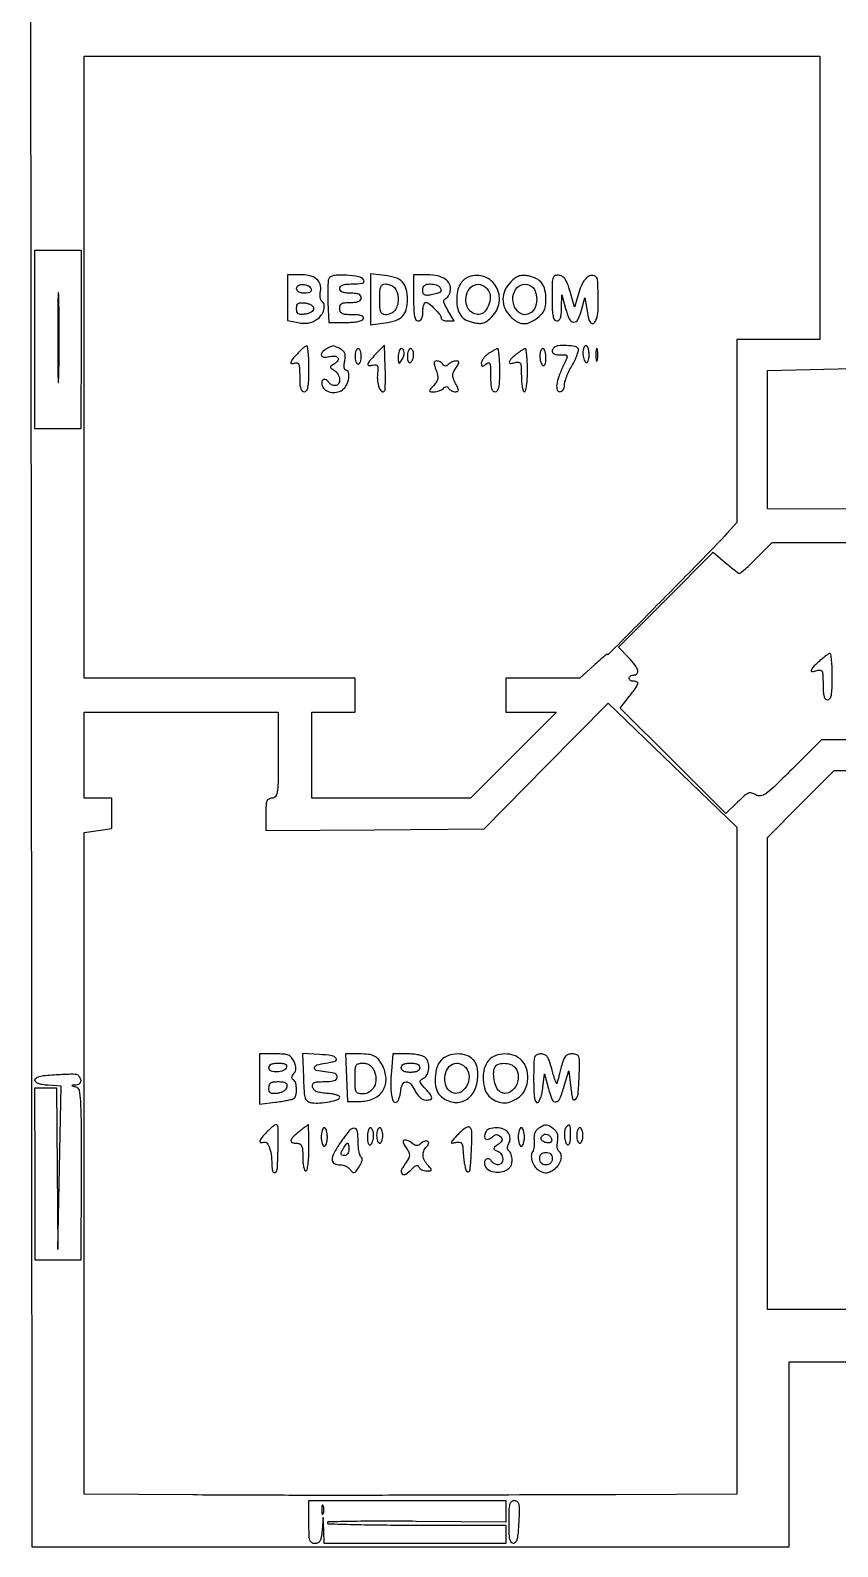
# Model space of a CAD drawing. Extents: x 1 to 1003, y 66 to 993.
# Drawn here: x 32.5 to 294.8, y 158 to 650.4 of the extents above; entities that cross this region are included whole.
import ezdxf

# ---------------------------------------------------------------- set-up
doc = ezdxf.new("R2010")
doc.units = 0

msp = doc.modelspace()

# ---------------------------------------------------------------- linework, layer by layer
for points in [[(32.5, 760.5), (32.751639, 459.25), (33.003279, 158), (156.001639, 158), (279, 158), (279, 188), (279, 218), (408.5, 218), (538, 218)], [(304.25, 494.881517), (272, 495), (272, 517.47178), (272, 539.943561), (285.75, 540.22178), (299.5, 540.5)], [(365.968753, 235), (272, 235), (272, 311.64625), (272, 388.2925), (282.790877, 399.14625), (293.581754, 410), (353.976426, 410)]]:
    msp.add_lwpolyline(points)
for points in [[(289, 596), (289, 550), (275.5, 550), (262, 550), (261.995373, 520.25), (261.990745, 490.5), (258.784263, 487, -0.008414), (251.970058, 479.808793, -0.001089), (237.117139, 464.719109, -0.000079), (220.252151, 447.665125, -0.670138), (220, 447.768771, 0.624132), (219.862201, 447.836161, 0.005415), (218.684688, 446.89956, 0.009978), (217.240244, 445.676198, 0.00551), (215.522343, 444.12736), (211.044686, 440), (199.022343, 440), (187, 440), (187, 434.5), (187, 429), (195.236603, 429), (203.473206, 429), (189.5, 415), (175.526794, 401), (149.763397, 401), (124, 401), (124, 415), (124, 429), (131, 429), (138, 429), (138, 434.5), (138, 440), (94, 440), (50, 440), (50, 541), (50, 642), (169.5, 642), (289, 642)], [(143, 562.994128), (143, 554.728152), (147.75, 555.370441, 0.046725), (151.272869, 556.187074, 0.123049), (153.444601, 557.566967, 0.132547), (154.618138, 559.733939, 0.058261), (155, 563, 0.058529), (154.606937, 566.346358, 0.131649), (153.400962, 568.576934, 0.125361), (151.195428, 569.971834, 0.050613), (147.689188, 570.731565), (143, 571.260105)], [(116, 563.545313), (116, 556.090626), (119.504413, 555.433194, 0.034746), (121.244308, 555.23049, 0.05206), (122.770074, 555.318335, 0.055866), (124.163394, 555.708681, 0.048856), (125.504413, 556.410934, 0.087221), (127.003481, 557.818818, 0.094731), (127.879963, 559.615551, 0.119261), (127.92618, 561.292322, 0.204631), (127.134109, 562.417116, -0.181171), (126.834933, 562.803582, -0.047736), (126.673077, 563.582371, -0.04207), (126.648034, 564.56715, -0.032566), (126.780569, 565.632455, 0.122849), (126.654711, 567.894157, 0.154874), (125.464406, 569.606796, 0.114094), (123.159258, 570.660953, 0.050469), (119.80887, 571), (116, 571)], [(123.755005, 566.25, -0.183088), (123.732295, 565.734442, -0.161977), (123.373282, 565.33113, -0.094051), (122.646636, 565.078389, -0.036811), (121.583333, 565, -0.043744), (120.468571, 565.097716, -0.093042), (119.661477, 565.401892, -0.12769), (119.176713, 565.900993, -0.129929), (119, 566.569551, -0.287588), (119.607668, 567.538664, -0.130172), (121.139993, 567.836199, -0.107308), (122.836698, 567.346649, -0.19179)], [(129.437345, 569.69732, 0.074864), (129.241809, 568.810247, 0.009228), (129.144323, 566.824503, 0.01074), (129.122634, 564.446322, 0.008688), (129.198527, 561.894673), (129.5, 555.5), (134.916667, 555.5, 0.016745), (137.24739, 555.57808, 0.036045), (139.025641, 555.826923, 0.047137), (140.254241, 556.214115, 0.215639), (140.75, 556.75, 0.25426), (140.652258, 557.298918, 0.142977), (140.082993, 557.69898, 0.064216), (138.927628, 557.93354, 0.018012), (137.083333, 558, -0.016724), (134.877852, 558.073787, -0.097448), (133.760417, 558.372449, -0.184992), (133.198915, 558.975788, -0.096207), (133, 560, -0.087745), (133.177287, 561.002462, -0.177212), (133.6875, 561.607143, -0.10769), (134.67572, 561.917816, -0.022514), (136.5, 562, 0.025511), (138.104033, 562.081893, 0.075863), (139.166667, 562.357143, 0.129352), (139.773926, 562.830552, 0.164293), (140, 563.5, 0.164293), (139.773926, 564.169448, 0.129352), (139.166667, 564.642857, 0.075863), (138.104033, 564.918107, 0.025511), (136.5, 565, -0.025511), (134.895967, 565.081893, -0.075863), (133.833333, 565.357143, -0.129352), (133.226074, 565.830552, -0.164293), (133, 566.5, -0.178611), (133.25352, 567.187057, -0.128644), (133.930556, 567.658163, -0.068541), (135.147642, 567.92417, -0.01958), (137.083333, 568, 0.043732), (140.423971, 568.292746, 0.545449), (140.830271, 569.261032, 0.200638), (139.180014, 570.326703, 0.029769), (135.160215, 570.802647, 0.014975), (132.687537, 570.872846, 0.047342), (131.039852, 570.713882, 0.079159), (129.988166, 570.331439, 0.176195)], [(150.8, 566.8, -0.082665), (151.260669, 566.155329, -0.03742), (151.6475, 565.18875, -0.035729), (151.911486, 564.083486, -0.040779), (152, 563, -0.071045), (151.708369, 560.957933, -0.104113), (150.85517, 559.362893, -0.1156), (149.509772, 558.357085, -0.10331), (147.8, 558, -0.140139), (146.893935, 558.259038, -0.16865), (146.34, 558.944444, -0.074178), (146.06639, 560.31196, -0.012347), (146, 563, -0.012347), (146.06639, 565.68804, -0.074178), (146.34, 567.055556, -0.16865), (146.893935, 567.740962, -0.140139), (147.8, 568, -0.056383), (148.577103, 567.91209, -0.038823), (149.42375, 567.6475, -0.039117), (150.209158, 567.259641, -0.062206)], [(157, 563.5, 0.007659), (157.059778, 559.597782, 0.041714), (157.3, 557.5, 0.098409), (157.758417, 556.396042, 0.250296), (158.5, 556, 0.152103), (159.148955, 556.202091, 0.12651), (159.625, 556.75, 0.082504), (159.911037, 557.677925, 0.033607), (160, 559, -0.030368), (160.069871, 560.149329, -0.047181), (160.282307, 561.11875, -0.059998), (160.591422, 561.792988, -0.260961), (160.961045, 562, -0.179581), (162.044973, 561.59772, -0.022323), (163.906681, 559.844531, -0.022631), (165.603843, 557.930892, -0.171724), (166, 556.811439, 0.231868), (166.152369, 556.500535, 0.072754), (166.616515, 556.23836, 0.055484), (167.295004, 556.05927, 0.03682), (168.098776, 556), (170.197552, 556), (168.177746, 559.423315, -0.01307), (167.149276, 561.275401, -0.082944), (166.816488, 562.295802, -0.200735), (166.977947, 562.937612, -0.141363), (167.578971, 563.39193, 0.131679), (168.123226, 563.787306, 0.062844), (168.582573, 564.527913, 0.055834), (168.894482, 565.475199, 0.051679), (169, 566.493366, 0.150352), (168.410363, 568.409892, 0.12299), (166.804232, 569.844669, 0.083751), (164.13242, 570.721918, 0.037551), (160.4349, 571), (157, 571)], [(165.541119, 566.933469, -0.110513), (165.853976, 566.030236, -0.249059), (165.596495, 565.375871, -0.113948), (164.651804, 564.883072, -0.018631), (162.622695, 564.436471, -0.030002), (161.258268, 564.272781, -0.148957), (160.51579, 564.45159, -0.201067), (160.123664, 564.976185, -0.061338), (160, 565.980443, -0.073616), (160.139444, 566.922414, -0.147471), (160.552168, 567.543161, -0.126259), (161.291283, 567.891132, -0.047241), (162.440983, 568, -0.040047), (163.423672, 567.921166, -0.042837), (164.358553, 567.686706, -0.046982), (165.116995, 567.343231, -0.12517)], [(175, 570.306019, 0.095171), (173.305613, 569.306377, 0.086992), (172.038645, 567.72177, 0.075358), (171.260169, 565.59233, 0.050055), (171, 563, 0.054103), (171.329121, 559.967274, 0.106914), (172.332195, 557.775605, 0.115097), (174.091647, 556.295519, 0.06918), (176.683712, 555.401729, 0.041111), (178.421149, 555.206783, 0.089016), (179.745973, 555.404305, 0.082954), (180.977263, 556.062793, 0.032205), (182.433712, 557.342803, 0.160415), (184.79758, 562.027933, 0.169039), (183.846794, 567.087464, 0.177625), (180.02543, 570.296673, 0.174285)], [(181.359472, 565.802769, -0.147265), (181.90036, 563.828622, -0.078346), (181.43924, 561.314241, -0.080858), (180.255545, 559.142937, -0.181986), (178.681296, 558.17714, -0.12363), (176.902298, 558.276436, -0.123223), (175.378729, 559.204223, -0.110413), (174.356078, 560.840199, -0.084887), (174, 562.922445, -0.124691), (174.748656, 565.87782, -0.177207), (176.760446, 567.655946, -0.1985), (179.261932, 567.608775, -0.151183)], [(188.566288, 568.657197, 0.086774), (186.689827, 565.985405, 0.107712), (186.014965, 563.03098, 0.108972), (186.632958, 560.089924, 0.090546), (188.454545, 557.454545, 0.061701), (190.649874, 555.743156, 0.124656), (192.736768, 555.118414, 0.121289), (194.90837, 555.55536, 0.056701), (197.365141, 557.07258, 0.044786), (198.636818, 558.271671, 0.074995), (199.435019, 559.501902, 0.070787), (199.862493, 560.963696, 0.035805), (200, 562.881451, 0.052237), (199.674889, 565.984815, 0.106922), (198.67799, 568.206436, 0.11659), (196.920946, 569.697933, 0.06956), (194.316288, 570.598271, 0.041111), (192.578851, 570.793217, 0.089016), (191.254027, 570.595695, 0.082954), (190.022737, 569.937207, 0.032205)], [(195.8, 566.8, -0.082665), (196.260669, 566.155329, -0.03742), (196.6475, 565.18875, -0.035729), (196.911486, 564.083486, -0.040779), (197, 563, -0.123919), (196.229051, 559.937083, -0.187827), (194.163619, 558.175014, -0.219137), (191.705434, 558.412913, -0.155059), (189.818046, 560.5, -0.13708), (189.28969, 563.879969, -0.161921), (190.657511, 566.797109, -0.206829), (193.201961, 567.883039, -0.197736)], [(202, 563.569551, 0.007559), (202.059609, 559.627108, 0.041371), (202.299541, 557.511592, 0.097728), (202.757655, 556.398581, 0.251482), (203.5, 556, 0.184302), (204.19141, 556.263818, 0.121108), (204.678505, 556.974696, 0.065171), (204.975234, 558.244704, 0.01907), (205.098175, 560.25), (205.19635, 564.5), (206.396005, 560, 0.040068), (207.591091, 556.628228, 0.268681), (208.976708, 555.62828, 0.311289), (210.358272, 556.389159, 0.047607), (211.553092, 559.481766), (212.670262, 563.463532), (213.346949, 559.231766, 0.026632), (213.936897, 556.488345, 0.148517), (214.727088, 555.227818, 0.40345), (215.571831, 555.270921, 0.096915), (216.393011, 556.581787, 0.082088), (216.935266, 559.221549, 0.015158), (216.9775, 564.203561, 0.009302), (216.771138, 569.303498, 0.244234), (216.090242, 570.444227, 0.192519), (214.59912, 570.705088, 0.141944), (213.104407, 569.909366, 0.088228), (211.734575, 568.005102, 0.040581), (210.635905, 565.142607), (209.27392, 560.5), (207.857472, 565.5, 0.018212), (207.049117, 568.002177, 0.062783), (206.271971, 569.515945, 0.100507), (205.371062, 570.390848, 0.10728), (204.220512, 570.819551, 0.116846), (202.975642, 570.707573, 0.242398), (202.312783, 570.027836, 0.069602), (202.046065, 568.356255, 0.004812)], [(41.435703, 550.5, 0.000987), (41.454464, 541.180655, 0.00515), (41.527812, 536.047027, 0.937222), (41.634292, 536.042744, 0.020409), (41.747807, 537.809027, 0.003639), (41.844619, 543.824996, 0.002213), (41.875816, 550.9365, 0.002218), (41.844253, 557.989301, 0.003919), (41.746768, 563.809027, 0.029954), (41.633974, 565.141028, 0.919461), (41.52665, 565.134527, 0.004847), (41.454086, 559.828441, 0.001005)], [(124.5, 560, -0.154584), (124.301657, 559.373791, -0.093669), (123.73893, 558.827559, -0.072136), (122.861629, 558.414852, -0.045313), (121.75, 558.183578, -0.030541), (120.313992, 558.106685, -0.145046), (119.53525, 558.343872, -0.189807), (119.127944, 558.92427, -0.05926), (119, 560, -0.05926), (119.127944, 561.07573, -0.189807), (119.53525, 561.656128, -0.145046), (120.313992, 561.893315, -0.030541), (121.75, 561.816422, -0.045313), (122.861629, 561.585148, -0.072136), (123.73893, 561.172441, -0.093669), (124.301657, 560.626209, -0.154584)], [(119.25, 545.359134, 0.013124), (117.603432, 543.484702, 0.112813), (117.101928, 542.497057, 0.504903), (117.40638, 542.128137, 0.078191), (118.5, 542.361626, -0.192941), (119.226917, 542.350875, -0.214651), (119.703488, 541.84128, -0.071532), (119.943615, 540.56673, -0.01085), (120, 537.968615, 0.014209), (120.069426, 535.526146, 0.059159), (120.325474, 534.078103, 0.123026), (120.79357, 533.293674, 0.199578), (121.5, 533, 0.250296), (122.241583, 533.396042, 0.098409), (122.7, 534.5, 0.041714), (122.940222, 536.597782, 0.007659), (123, 540.5, 0.009388), (122.946137, 543.368422, 0.015884), (122.779687, 545.765858, 0.009857), (122.54859, 547.669669, 0.414026), (122.25, 547.89441, 0.126033), (121.837676, 547.724627, 0.015072), (121.059375, 547.106117, 0.017196), (120.166458, 546.297287, 0.013341)], [(128.75, 546.919901, 0.06336), (127.314812, 545.819864, 0.27047), (127.046121, 544.817831, 0.324079), (127.773547, 544.232374, 0.074333), (129.438715, 544.395262, -0.068305), (131.305716, 544.600534, -0.223174), (132.387651, 544.056325, -0.33472), (132.406352, 543.102641, -0.101463), (131.271032, 542.06146, 0.015786), (130.20354, 541.374958, 0.244122), (130.004998, 541.001688, 0.248732), (130.197836, 540.629108, 0.016334), (131.25, 539.95031, -0.129892), (132.444804, 538.72347, -0.113354), (132.95516, 537.001224, -0.154675), (132.601063, 535.582402, -0.260489), (131.559017, 535, -0.061875), (130.961978, 535.074167, -0.051278), (130.359775, 535.29375, -0.053305), (129.842344, 535.617164, -0.08825), (129.5, 536, 0.109147), (128.707019, 536.816137, 0.21576), (127.832986, 536.95481, 0.249669), (127.2438, 536.398181, 0.130598), (127.176676, 535.362856, 0.163278), (128.049521, 533.833732, 0.119524), (129.786016, 532.906401, 0.106849), (131.925244, 532.82146, 0.109891), (133.8845, 533.631654, 0.12255), (135.186857, 535.12889, 0.073835), (135.941481, 537.371342, 0.097622), (135.908115, 539.286771, 0.353385), (135.025, 540, -0.290248), (134.690912, 540.211777, -0.076741), (134.50312, 540.846469, -0.052949), (134.476236, 541.783254, -0.030081), (134.631558, 542.907788, 0.035568), (134.821653, 544.40502, 0.101596), (134.668312, 545.438387, 0.121008), (134.143318, 546.221369, 0.062054), (133.172299, 546.907788, 0.010294), (131.57687, 547.719837, 0.11234), (130.87935, 547.880569, 0.120562), (130.199798, 547.716268, 0.012556)], [(138, 544.5, 0.038131), (138.073116, 543.542644, 0.057076), (138.29375, 542.734375, 0.074992), (138.617064, 542.182831, 0.226478), (139, 542, 0.226478), (139.382936, 542.182831, 0.074992), (139.70625, 542.734375, 0.057076), (139.926884, 543.542644, 0.038131), (140, 544.5, 0.038131), (139.926884, 545.457356, 0.057076), (139.70625, 546.265625, 0.074992), (139.382936, 546.817169, 0.226478), (139, 547, 0.226478), (138.617064, 546.817169, 0.074992), (138.29375, 546.265625, 0.057076), (138.073116, 545.457356, 0.038131)], [(144.75, 545.267312, 0.010863), (142.707982, 543.036089, 0.116455), (142.137211, 541.959689, 0.483386), (142.478384, 541.506059, 0.070415), (143.806921, 541.65976, -0.078967), (144.727629, 541.750438, -0.264545), (145.217369, 541.431898, -0.128827), (145.399826, 540.618398, -0.016476), (145.276077, 538.81614, 0.053871), (145.290502, 536.464465, 0.064969), (145.82281, 534.322044, 0.116241), (146.641829, 533.13695, 0.399419), (147.491867, 533.158534, 0.181281), (147.719931, 533.660136, 0.007257), (147.82903, 535.695501, 0.011958), (147.866182, 538.152069, 0.008093), (147.79624, 540.951605), (147.5, 548.144062)], [(152.015313, 544.25, 0.011096), (152.054211, 542.849063, 0.155556), (152.228862, 542.383071, 0.461139), (152.512621, 542.371881, 0.043106), (153, 543, 0.05437), (153.711128, 544.417104, 0.089354), (153.948307, 545.7337, 0.147327), (153.676305, 546.636788, 0.251537), (153, 547, 0.242407), (152.617555, 546.80301, 0.069028), (152.298248, 546.192188, 0.052836), (152.082357, 545.303322, 0.03458)], [(155, 544.440983, 0.035659), (155.068671, 543.479336, 0.083483), (155.287316, 542.794783, 0.1651), (155.615199, 542.478234, 0.253782), (156, 542.5, 0.111412), (156.383556, 542.876024, 0.050262), (156.70625, 543.50665, 0.046318), (156.925923, 544.270704, 0.046881), (157, 545.059017, 0.049547), (156.926216, 545.801778, 0.069539), (156.70625, 546.429836, 0.089706), (156.381787, 546.852535, 0.186414), (156, 547, 0.230178), (155.616918, 546.813779, 0.073461), (155.29375, 546.248289, 0.055981), (155.073066, 545.420991, 0.037227)], [(181.25, 545.325576, 0.040803), (180.389125, 544.614122, 0.041553), (179.660937, 543.776339, 0.045009), (179.158066, 542.942177, 0.113623), (179, 542.255583, 0.041776), (179.061402, 541.521976, 0.318955), (179.292505, 541.290465, 0.198632), (179.693411, 541.381545, 0.019296), (180.5, 542, -0.117642), (181.269355, 542.379756, -0.37241), (181.737549, 542.130816, -0.085368), (181.95856, 541.033714, -0.007117), (182, 538.122445, 0.01354), (182.068549, 535.591626, 0.057741), (182.323207, 534.103741, 0.121728), (182.790783, 533.300438, 0.203075), (183.5, 533, 0.241448), (184.235889, 533.377357, 0.103378), (184.696429, 534.416667, 0.044348), (184.938899, 536.386832, 0.008455), (185, 540, 0.010057), (184.946081, 542.680289, 0.016828), (184.779687, 544.928342, 0.01089), (184.548137, 546.708941, 0.390605), (184.25, 546.947548, 0.092487), (183.83086, 546.838615, 0.014231), (183.059375, 546.449457, 0.015476), (182.166429, 545.930345, 0.012887)], [(190.25, 545.056438, 0.019689), (188.52416, 543.497469, 0.176628), (188.090195, 542.592476, 0.474583), (188.498701, 542.186685, 0.050838), (190, 542.5, -0.091691), (191.091714, 542.636581, -0.279056), (191.682647, 542.229975, -0.097854), (191.949178, 541.085283, -0.00842), (192, 538.067388, 0.018578), (192.072196, 536.124985, 0.030143), (192.29375, 534.488545, 0.030791), (192.610014, 533.282211, 0.323869), (193, 533, 0.350432), (193.405433, 533.323933, 0.020168), (193.714286, 535, 0.022889), (193.930567, 537.243014, 0.01259), (194, 540, 0.010056), (193.946062, 542.681597, 0.016756), (193.779687, 544.933977, 0.010773), (193.548185, 546.721596, 0.383496), (193.25, 546.966731, 0.11496), (192.832824, 546.849815, 0.016215), (192.059375, 546.391859, 0.017783), (191.166441, 545.777587, 0.014284)], [(198, 544.559017, 0.037634), (198.073842, 543.57934, 0.041396), (198.29375, 542.653525, 0.045439), (198.615492, 541.906663, 0.130646), (199, 541.5, 0.297719), (199.391769, 541.509855, 0.145541), (199.718784, 541.916013, 0.069343), (199.933656, 542.756294, 0.027979), (200, 543.940983, 0.031003), (199.927265, 545.112882, 0.048032), (199.70625, 546.101414, 0.061379), (199.384428, 546.787575, 0.257909), (199, 547, 0.222681), (198.617207, 546.820624, 0.076538), (198.29375, 546.282961, 0.058208), (198.07317, 545.49372, 0.039081)], [(202.666667, 547.333333, 0.100787), (202.055946, 546.410269, 0.268587), (202.163032, 545.656815, 0.178078), (202.981608, 545.152274, 0.050018), (204.5, 545, -0.015946), (206.386879, 544.939808, -0.311006), (206.821675, 544.59758, -0.182551), (206.78104, 543.92343, -0.005857), (205.616125, 541.403638, 0.02261), (204.168136, 537.974439, 0.055071), (203.505326, 535.315527, 0.105207), (203.632176, 533.635769, 0.332994), (204.480948, 533, 0.130366), (205.084714, 533.160143, 0.110397), (205.574358, 533.605837, 0.091354), (205.892377, 534.298814, 0.06209), (206, 535.162142, -0.073404), (206.164819, 536.278783, -0.020024), (206.749169, 537.967515, -0.019801), (207.574166, 539.851373, -0.019433), (208.550361, 541.676148, 0.018934), (209.482778, 543.414908, 0.026407), (210.172549, 545.039287, 0.025113), (210.587626, 546.38806, 0.203206), (210.491344, 547.014005, 0.219078), (209.445725, 547.707884, 0.028446), (206.710943, 547.975826, 0.029727), (203.949379, 547.924319, 0.178694)], [(212, 545.559017, 0.037634), (212.073842, 544.57934, 0.041396), (212.29375, 543.653525, 0.045439), (212.615492, 542.906663, 0.130646), (213, 542.5, 0.297719), (213.391769, 542.509855, 0.145541), (213.718784, 542.916013, 0.069343), (213.933656, 543.756294, 0.027979), (214, 544.940983, 0.031003), (213.927265, 546.112882, 0.048032), (213.70625, 547.101414, 0.061379), (213.384428, 547.787575, 0.257909), (213, 548, 0.222681), (212.617207, 547.820624, 0.076538), (212.29375, 547.282961, 0.058208), (212.07317, 546.49372, 0.039081)], [(216.232003, 545, 0.011065), (216.259713, 543.748017, 0.052887), (216.366341, 543.042188, 0.542911), (216.521012, 542.99086, 0.161593), (216.689326, 543.25, 0.039571), (216.831531, 544.047266, 0.024357), (216.877971, 545, 0.024357), (216.831531, 545.952734, 0.039571), (216.689326, 546.75, 0.161593), (216.521012, 547.00914, 0.542911), (216.366341, 546.957812, 0.052887), (216.259713, 546.251983, 0.011065)], [(164.287191, 540.0501, -0.030034), (164.797956, 538.404028, -0.097335), (164.851179, 537.266739, -0.106964), (164.469779, 536.254731, -0.040531), (163.54534, 535.0501, 0.006084), (162.343453, 533.689103, 0.19227), (162.200968, 533.274909, 0.380281), (162.429508, 533.041736, 0.017163), (163.645012, 533, 0.048194), (164.473293, 533.080023, 0.037665), (165.345068, 533.319345, 0.038785), (166.129499, 533.670354, 0.071903), (166.687132, 534.087132, -0.047458), (167.231562, 534.536977, -0.150038), (167.678773, 534.674265, -0.181024), (168.072821, 534.526767, -0.075363), (168.446149, 534.087132, 0.083831), (168.811717, 533.671036, 0.053439), (169.353338, 533.319345, 0.051993), (169.977707, 533.080593, 0.065428), (170.590954, 533, 0.083101), (171.309333, 533.120226, 0.314595), (171.563251, 533.468795, 0.115396), (171.417575, 534.152967, 0.010766), (170.645082, 535.707863, -0.026695), (169.927196, 537.276288, -0.098437), (169.733397, 538.343545, -0.106835), (169.969918, 539.356094, -0.034439), (170.728154, 540.707863, 0.012195), (171.521246, 541.985172, 0.123977), (171.695147, 542.579686, 0.333564), (171.478224, 542.892686, 0.080382), (170.81501, 543, 0.063445), (170.19382, 542.920859, 0.039129), (169.496314, 542.680655, 0.038717), (168.832834, 542.329088, 0.05524), (168.312868, 541.912868, -0.047458), (167.768438, 541.463023, -0.150038), (167.321227, 541.325735, -0.181024), (166.927179, 541.473233, -0.075363), (166.553851, 541.912868, 0.078038), (166.196773, 542.328862, 0.053354), (165.68156, 542.680655, 0.052754), (165.095638, 542.919503, 0.070534), (164.527847, 543, 0.135844), (163.929638, 542.834418, 0.24189), (163.666464, 542.410953, 0.095933), (163.756607, 541.593884, 0.014941)], [(288.739782, 445.459531, 0.010011), (286.648934, 443.441452, 0.135352), (286.131589, 442.525217, 0.530979), (286.465129, 442.153485, 0.042672), (288, 442.5, -0.091691), (289.091714, 442.636581, -0.279056), (289.682647, 442.229975, -0.097854), (289.949178, 441.085283, -0.00842), (290, 438.067388, 0.013773), (290.068857, 435.568198, 0.058242), (290.324003, 434.094565, 0.1222), (290.791765, 433.298025, 0.201829), (291.5, 433, 0.250296), (292.241583, 433.396042, 0.098409), (292.7, 434.5, 0.041714), (292.940222, 436.597782, 0.007659), (293, 440.5, 0.00951), (292.945303, 443.375605, 0.015746), (292.776686, 445.796875, 0.009544), (292.542581, 447.736665, 0.374008), (292.239782, 448, 0.143556), (291.803822, 447.872197, 0.014385), (290.898067, 447.253737, 0.017138), (289.844589, 446.432515, 0.012816)], [(262, 283.320952), (262, 175), (222.75, 174.874378, -0.000117), (167.115551, 174.709292, -0.000533), (134.782667, 174.655345, -0.000849), (110.367796, 174.682104, -0.00078), (85.25, 174.791491), (50, 175), (50, 282.438727), (50, 389.877454), (54.5, 390.552271), (59, 391.227088), (59, 396.113544), (59, 401), (54.5, 401), (50, 401), (50, 415), (50, 429), (81.5, 429), (113, 429), (113, 415, -0.002431), (112.957207, 406.198195, -0.033055), (112.714286, 403, -0.126958), (112.112199, 401.553651, -0.235138), (111, 401, 0.114453), (109.949682, 400.756385, 0.189966), (109.345185, 400.093697, 0.080554), (109.062953, 398.724537, 0.010612), (108.999575, 395.75), (108.999149, 390.5), (144.46098, 390.774708), (179.922811, 391.049415), (200.085943, 411.488891), (220.249075, 431.928367), (241.124537, 411.785136), (262, 391.641905)], [(107, 309.860709), (107, 301.721418), (112.023823, 302.316416, 0.008799), (114.018987, 302.588393, 0.011012), (115.85865, 302.913855, 0.009336), (117.381534, 303.247684, 0.079947), (118.023823, 303.514724, 0.20077), (118.76138, 304.545776, 0.059247), (118.971849, 306.517844, 0.059168), (118.7134, 308.491146, 0.1946), (117.951442, 309.530011, -0.113768), (117.568379, 309.909063, -0.159937), (117.451723, 310.371884, -0.113479), (117.623939, 310.93606, -0.042642), (118.098464, 311.618642, 0.070411), (118.605619, 312.441885, 0.098731), (118.789105, 313.283248, 0.079498), (118.65028, 314.262932, 0.032035), (118.168461, 315.529614, 0.064191), (117.350693, 316.846427, 0.126856), (116.366286, 317.570969, 0.080317), (114.85022, 317.912919, 0.015388), (112.021439, 318), (107, 318)], [(121.207014, 310.301186, 0.00579), (121.44396, 305.481093, 0.064281), (121.805469, 303.59203, 0.17493), (122.539353, 302.65386, 0.105421), (123.880992, 302.163283, 0.052676), (126.534793, 302.069747, 0.031873), (129.654138, 302.489461, 0.025293), (132.408678, 303.187085, 0.329219), (133, 303.987815, 0.299622), (132.758423, 304.354762, 0.032415), (131.754097, 304.711783, 0.031306), (130.384127, 305.009735, 0.0198), (128.758627, 305.192502, -0.021777), (126.731074, 305.428595, -0.065919), (125.402551, 305.826658, -0.105876), (124.592125, 306.422193, -0.135481), (124.185303, 307.25, -0.121898), (124.233559, 308.124279, -0.211979), (124.701764, 308.662967, -0.094479), (125.769069, 308.934484, -0.015179), (127.926676, 309, 0.048541), (131.152667, 309.313928, 0.330214), (132.166543, 310.426758, 0.361298), (131.370484, 311.609579, 0.05065), (128.25, 312.189635, -0.035864), (125.460079, 312.623492, -0.374563), (124.831516, 313.489121, -0.313353), (125.593068, 314.400556, -0.032044), (128.5, 315, 0.036754), (131.558495, 315.660757, 0.518074), (131.864984, 316.559804, 0.20382), (130.440161, 317.41623, 0.02123), (126.468515, 317.801186), (120.914029, 318.102373)], [(135.207936, 310.25), (135.5, 302.5), (139.918312, 302.598745, 0.105345), (144.23371, 303.619463, 0.1497), (147.127557, 306.258462, 0.150107), (148.042606, 310.059438, 0.106087), (146.850296, 314.315741, 0.048473), (145.587361, 316.237593, 0.111701), (144.239606, 317.3055, 0.088316), (142.358729, 317.828906, 0.022921), (139.207936, 317.984687), (134.915871, 318)], [(149.782767, 312.393993, 0.01694), (149.56281, 307.89594, 0.042818), (149.793695, 304.631062, 0.075076), (150.405863, 302.693727, 0.373995), (151.37457, 302.285202, 0.173887), (151.82937, 302.638917, 0.044926), (152.261454, 303.477747, 0.040215), (152.61072, 304.585296, 0.031674), (152.813358, 305.827012, -0.074456), (153.392786, 308.124217, -0.292483), (154.538588, 308.918214, -0.231912), (155.989405, 308.272281, -0.054782), (157.5, 306, 0.042236), (158.265593, 304.783383, 0.054977), (159.16786, 303.82632, 0.063938), (160.117766, 303.207613, 0.112878), (161.02568, 303, 0.065317), (162.461252, 303.188339, 0.359777), (162.881645, 303.77822, 0.155207), (162.471194, 304.807376, 0.016686), (160.756295, 306.759412, -0.01211), (159.436364, 308.23442, -0.140464), (159.11882, 308.932978, -0.260546), (159.326613, 309.481344, -0.04719), (160.256295, 310.123554, 0.149925), (161.41365, 311.334054, 0.096313), (161.942074, 313.219238, 0.09265), (161.732928, 315.23244, 0.124921), (160.8, 316.8, 0.119034), (160.040011, 317.264328, 0.027518), (158.578875, 317.6475, 0.026901), (156.802001, 317.911788, 0.023471), (154.92383, 318), (150.24766, 318)], [(166, 316, 0.123123), (164.578615, 313.630843, 0.064528), (164.00533, 310.219486, 0.065288), (164.319948, 306.837908, 0.141492), (165.569927, 304.57293, 0.133614), (169.335382, 302.418252, 0.168592), (173.311767, 302.736851, 0.157621), (176.42478, 305.504091, 0.11503), (177.812492, 309.952177, 0.026595), (177.853574, 311.987699, 0.047937), (177.639417, 313.641234, 0.057986), (177.161506, 314.990385, 0.069934), (176.407504, 316.102207, 0.128502), (174.258391, 317.509097, 0.083656), (171.312342, 317.975774, 0.081794), (168.3101, 317.451002, 0.112756)], [(181.424118, 315.916151, 0.120251), (179.963092, 313.217507, 0.075987), (179.585369, 309.639366, 0.077223), (180.290091, 306.17439, 0.134643), (181.987609, 303.80895, 0.076578), (184.233418, 302.499717, 0.101105), (186.561117, 302.091952, 0.096283), (188.947704, 302.625841, 0.063701), (191.365141, 304.07258, 0.121754), (193.283792, 306.534736, 0.091875), (194.089989, 309.881094, 0.091446), (193.644679, 313.308375, 0.119009), (192, 316, 0.112299), (189.639009, 317.48594, 0.086717), (186.630254, 317.987166, 0.087802), (183.664252, 317.437994, 0.119818)], [(196, 309.916667, 0.007329), (196.057555, 305.990577, 0.033059), (196.275949, 303.708532, 0.071888), (196.657606, 302.496381, 0.376372), (197.25, 302.244321, 0.192888), (197.765715, 302.677602, 0.035596), (198.281679, 303.833645, 0.03361), (198.721269, 305.354164, 0.02504), (199.006779, 307.077654), (199.513559, 311.5), (200.789421, 306.677547, 0.032326), (201.985441, 303.107584, 0.35247), (203.22261, 302.423419, 0.259029), (204.514921, 303.467421, 0.022762), (205.964263, 307.579681), (207.450441, 312.5), (207.97522, 307.72546, 0.024381), (208.651111, 303.489456, 0.592765), (209.561958, 303.214019, 0.176845), (210.428501, 305.034721, 0.013815), (210.792064, 310.492675, 0.004586), (210.938419, 315.416895, 0.076904), (210.722729, 317.029488, 0.241274), (210.035876, 317.752193, 0.084533), (208.580608, 318, 0.072894), (207.231679, 317.802291, 0.145389), (206.337227, 317.21651, 0.093447), (205.668754, 316.037742, 0.019485), (204.984677, 313.75, -0.000558), (204.545549, 312.04945, -0.000675), (204.129542, 310.454688, -0.000571), (203.775986, 309.113021, -0.004631), (203.607603, 308.5, -0.672703), (203.404901, 308.477791, -0.032084), (203.009844, 309.335938, -0.019801), (202.511245, 310.802624, -0.009079), (201.97242, 312.75, 0.013918), (201.154452, 315.598683, 0.075529), (200.445538, 317.035952, 0.141932), (199.565908, 317.747017, 0.09979), (198.31095, 318, 0.114938), (197.006762, 317.696185, 0.211729), (196.321473, 316.87554, 0.065034), (196.047968, 315.048296, 0.004674)], [(48.823324, 309.667134, -0.090463), (48.831106, 308.96781, -0.133297), (48.574077, 308.41373, -0.126206), (48.058961, 308.04572, -0.076579), (47.323324, 307.883999, 0.002248), (46.125528, 307.802386, 0.368739), (46.038277, 307.716233, 0.362861), (46.109258, 307.614888, 0.002225), (47.27397, 307.306058, -0.287928), (48.316738, 306.198695, -0.033776), (48.766746, 302.678506, -0.014365), (48.97413, 295.967551, -0.001255), (48.96825, 278.92206), (48.888558, 251), (41.5, 251), (34.111442, 251), (34.031528, 279), (33.951614, 307), (37.475807, 307), (41, 307), (41.224948, 280.75), (41.449896, 254.5), (41.974948, 281), (42.5, 307.5), (38.25, 307.804791, -0.021647), (36.376322, 308.020992, -0.055758), (35.064816, 308.383353, -0.090607), (34.275701, 308.879947, -0.210109), (34, 309.507074, -0.251673), (34.358897, 310.174932, -0.078336), (35.429773, 310.663769, -0.042412), (37.289952, 311.015935, -0.011801), (40.25, 311.249458, -0.003777), (45.537021, 311.501166, -0.05569), (47.389431, 311.368967, -0.184055), (48.303572, 310.812837, -0.117702)], [(115.756214, 313.75, -0.217054), (114.724191, 312.630465, -0.086126), (112.639141, 312.149422, -0.09944), (110.709897, 312.427816, -0.317368), (110, 313.433578, -0.14124), (110.20029, 314.128473, -0.135698), (110.742098, 314.622993, -0.086351), (111.68406, 314.912081, -0.031385), (113.083333, 315, -0.027614), (114.405844, 314.926905, -0.081936), (115.277648, 314.681929, -0.158998), (115.706976, 314.279719, -0.207898)], [(144.181954, 312.5, -0.102402), (144.774893, 309.890556, -0.118905), (144.227033, 307.409832, -0.133733), (142.685018, 305.65149, -0.147292), (140.521439, 305, -0.061759), (139.084908, 305.178118, -0.21759), (138.376072, 305.745749, -0.106885), (138.062717, 306.952235, -0.010288), (138, 310, -0.010288), (138.062717, 313.047765, -0.106885), (138.376072, 314.254251, -0.21759), (139.084908, 314.821882, -0.061759), (140.521439, 315, -0.065017), (141.710377, 314.844741, -0.085079), (142.705131, 314.389187, -0.08157), (143.521091, 313.610575, -0.054682)], [(159, 313.5, -0.152103), (158.797909, 312.851045, -0.12651), (158.25, 312.375, -0.082504), (157.322075, 312.088963, -0.033607), (156, 312, -0.033607), (154.677925, 312.088963, -0.082504), (153.75, 312.375, -0.12651), (153.202091, 312.851045, -0.152103), (153, 313.5, -0.152103), (153.202091, 314.148955, -0.12651), (153.75, 314.625, -0.082504), (154.677925, 314.911037, -0.033607), (156, 315, -0.033607), (157.322075, 314.911037, -0.082504), (158.25, 314.625, -0.12651), (158.797909, 314.148955, -0.152103)], [(173.949813, 313.560472, -0.173166), (175.018173, 310.6318, -0.135957), (174.132163, 307.346172, -0.164635), (171.846334, 305.378262, -0.240448), (169.25, 305.605977, -0.174512), (167.450082, 307.897424, -0.12679), (167.227697, 311.160063, -0.138146), (168.595617, 313.929857, -0.212492), (171, 315, -0.069063), (171.759512, 314.894589, -0.044578), (172.590491, 314.577139, -0.044148), (173.363411, 314.111466, -0.061977)], [(189.949813, 313.560472, -0.173166), (191.018173, 310.6318, -0.135957), (190.132163, 307.346172, -0.164635), (187.846334, 305.378262, -0.240448), (185.25, 305.605977, -0.137084), (184.079664, 306.890526, -0.05954), (183.286168, 309.081334, -0.05779), (183.009111, 311.520444, -0.091268), (183.394042, 313.584473, -0.213779), (184.418914, 314.604791, -0.091659), (186.361283, 314.95653, -0.083893), (188.467418, 314.592711, -0.13573)], [(115.814774, 307.25, -0.117082), (115.486746, 306.516482, -0.081487), (114.823094, 305.892551, -0.069105), (113.88131, 305.433018, -0.050305), (112.741449, 305.183578, -0.030761), (111.324906, 305.107847, -0.140934), (110.543385, 305.339461, -0.189068), (110.131968, 305.904998, -0.063889), (110, 306.933578, -0.076037), (110.156841, 307.958967, -0.170445), (110.621817, 308.581907, -0.119524), (111.506681, 308.908949, -0.029035), (113.073324, 309, -0.025155), (114.60619, 308.922834, -0.117421), (115.435725, 308.634642, -0.201779), (115.806801, 308.097382, -0.098731)], [(109.25, 292.591776, 0.019332), (107.673061, 290.793804, 0.106469), (107.093537, 289.650671, 0.455117), (107.402177, 289.196751, 0.122067), (108.389739, 289.319315, -0.338369), (109.385652, 289.026299, -0.079374), (110.231734, 287.375762, -0.051131), (110.812613, 284.691239, -0.027738), (111, 281.315983, 0.038277), (111.069443, 280.410193, 0.087805), (111.289232, 279.764717, 0.169269), (111.617266, 279.469922, 0.242147), (112, 279.5, 0.24794), (112.776787, 280.822292, 0.00723), (112.981755, 287.517212, 0.006331), (113.005214, 294.251451, 0.418277), (112.25, 294.982723, 0.145863), (111.836517, 294.849035, 0.017627), (111.059375, 294.273256, 0.019749), (110.166463, 293.502053, 0.015065)], [(119.75, 292.676473, 0.017939), (117.713577, 290.883347, 0.154137), (117.131848, 289.83625, 0.391673), (117.512623, 289.208697, 0.069814), (119, 289, -0.102588), (120.035525, 288.785276, -0.188085), (120.638889, 288.1875, -0.090841), (120.930739, 286.979415, -0.013964), (121, 284.5, 0.020945), (121.072283, 282.775243, 0.033738), (121.29375, 281.321875, 0.036969), (121.611488, 280.267028, 0.31052), (122, 280, 0.354925), (122.409838, 280.332853, 0.018508), (122.716667, 282.125, 0.02162), (122.931377, 284.522473, 0.011522), (123, 287.5, 0.003124), (122.982044, 290.373404, 0.005246), (122.926563, 292.786311, 0.001117), (122.851784, 294.879174, 0.44529), (122.75, 294.964037, 0.125736), (122.581929, 294.894354, 0.002069), (121.765625, 294.27723, 0.005224), (120.822015, 293.54199, 0.003429)], [(127, 291, 0.031626), (127.072766, 289.850749, 0.048861), (127.29375, 288.88125, 0.06271), (127.615738, 288.209557, 0.254951), (128, 288, 0.254951), (128.384262, 288.209557, 0.06271), (128.70625, 288.88125, 0.048861), (128.927234, 289.850749, 0.031626), (129, 291, 0.031626), (128.927234, 292.149251, 0.048861), (128.70625, 293.11875, 0.06271), (128.384262, 293.790443, 0.254951), (128, 294, 0.254951), (127.615738, 293.790443, 0.06271), (127.29375, 293.11875, 0.048861), (127.072766, 292.149251, 0.031626)], [(133.144651, 289.073034, 0.023586), (131.061911, 285.684177, 0.128593), (130.537661, 283.614913, 0.284629), (131.275273, 282.444251, 0.113979), (133.198774, 282, -0.066808), (134.081705, 281.881498, -0.047954), (135.013482, 281.527932, -0.048316), (135.85181, 281.008092, -0.072076), (136.454612, 280.392959, 0.049728), (137.169172, 279.595693, 0.271876), (137.712908, 279.479938, 0.153431), (138.297667, 279.902412, 0.015156), (139.303739, 281.340812, 0.030282), (139.929321, 282.434696, 0.061536), (140.255475, 283.368485, 0.092855), (140.275264, 284.076581, 0.218371), (139.988885, 284.50687, -0.180678), (139.604211, 285.0028, -0.02724), (139.290485, 286.243043, -0.027633), (139.072288, 287.813672, -0.0207), (139, 289.559017, 0.040427), (138.720286, 293.012888, 0.391314), (137.659437, 293.841644, 0.206934), (136.007587, 292.958623, 0.018386)], [(142, 290.940983, 0.027979), (142.066344, 289.756294, 0.069343), (142.281216, 288.916013, 0.145541), (142.608231, 288.509855, 0.297719), (143, 288.5, 0.130646), (143.384508, 288.906663, 0.045439), (143.70625, 289.653525, 0.041396), (143.926158, 290.57934, 0.037634), (144, 291.559017, 0.039081), (143.92683, 292.49372, 0.058208), (143.70625, 293.282961, 0.076538), (143.382793, 293.820624, 0.222681), (143, 294, 0.257909), (142.615572, 293.787575, 0.061379), (142.29375, 293.101414, 0.048032), (142.072735, 292.112882, 0.031003)], [(145, 291.5, 0.038131), (145.073116, 290.542644, 0.057076), (145.29375, 289.734375, 0.074992), (145.617064, 289.182831, 0.226478), (146, 289, 0.226478), (146.382936, 289.182831, 0.074992), (146.70625, 289.734375, 0.057076), (146.926884, 290.542644, 0.038131), (147, 291.5, 0.038131), (146.926884, 292.457356, 0.057076), (146.70625, 293.265625, 0.074992), (146.382936, 293.817169, 0.226478), (146, 294, 0.226478), (145.617064, 293.817169, 0.074992), (145.29375, 293.265625, 0.057076), (145.073116, 292.457356, 0.038131)], [(171.443407, 291.863947, 0.004324), (169.647003, 289.908289, 0.114914), (169.305927, 289.292045, 0.533827), (169.519658, 289.040345, 0.031281), (170.701428, 289.251033, -0.077177), (171.932851, 289.355861, -0.250575), (172.604703, 288.934489, -0.105277), (172.965629, 287.80701, -0.009814), (173.201428, 284.880555, 0.018749), (173.388461, 282.983382, 0.02789), (173.706044, 281.345544, 0.02672), (174.093263, 280.096951, 0.251102), (174.5, 279.736877, 0.457103), (175.362085, 280.358728, 0.00924), (175.784446, 286.389061, 0.01115), (175.959951, 292.408554, 0.200693), (175.242536, 294.157464, 0.285852), (174.715421, 294.280075, 0.053758), (173.776895, 293.843132, 0.042817), (172.63899, 293.015709, 0.026224)], [(180.345077, 292.456872, 0.07505), (180.047132, 291.102817, 0.269182), (180.424558, 290.339363, 0.254952), (181.299766, 290.263468, 0.070104), (182.518216, 291.015118, -0.041447), (183.335984, 291.586522, -0.118886), (183.995352, 291.783551, -0.141588), (184.600931, 291.643291, -0.069233), (185.238635, 291.161365, -0.087316), (185.679937, 290.531579, -0.185672), (185.720828, 289.947163, -0.127351), (185.342553, 289.331072, -0.033105), (184.446253, 288.575167, 0.011788), (183.280229, 287.673908, 0.201797), (183.057054, 287.256461, 0.307963), (183.247976, 286.910917, 0.02468), (184.25, 286.464431, -0.158149), (185.436465, 285.498045, -0.126789), (185.959528, 283.926706, -0.163646), (185.604084, 282.564879, -0.252965), (184.559017, 282, -0.061875), (183.961978, 282.074167, -0.051278), (183.359775, 282.29375, -0.053305), (182.842344, 282.617164, -0.08825), (182.5, 283, 0.106551), (181.750328, 283.779529, 0.196587), (180.902954, 283.955181, 0.222172), (180.249547, 283.487651, 0.128826), (180, 282.535184, 0.183722), (180.566777, 281.044763, 0.116865), (182.104865, 279.966695, 0.09661), (184.240754, 279.564678, 0.089423), (186.434525, 279.975106, 0.052428), (187.597987, 280.563299, 0.089568), (188.390993, 281.304284, 0.095019), (188.84553, 282.242451, 0.065518), (189, 283.416232, 0.037714), (188.925241, 284.405944, 0.041446), (188.702613, 285.341452, 0.045494), (188.376876, 286.096272, 0.130457), (187.987619, 286.507652, -0.128715), (187.627941, 286.885173, -0.117551), (187.483763, 287.403809, -0.089615), (187.57578, 288.049144, -0.04749), (187.902827, 288.790846, 0.066879), (188.222127, 289.598116, 0.062514), (188.326884, 290.480077, 0.061342), (188.210505, 291.376023, 0.059995), (187.880024, 292.224177, 0.179292), (186.440358, 293.498588, 0.084928), (183.976132, 293.998936, 0.088971), (181.585575, 293.645941, 0.223701)], [(191, 291, 0.031626), (191.072766, 289.850749, 0.048861), (191.29375, 288.88125, 0.06271), (191.615738, 288.209557, 0.254951), (192, 288, 0.254951), (192.384262, 288.209557, 0.06271), (192.70625, 288.88125, 0.048861), (192.927234, 289.850749, 0.031626), (193, 291, 0.031626), (192.927234, 292.149251, 0.048861), (192.70625, 293.11875, 0.06271), (192.384262, 293.790443, 0.254951), (192, 294, 0.254951), (191.615738, 293.790443, 0.06271), (191.29375, 293.11875, 0.048861), (191.072766, 292.149251, 0.031626)], [(197.683736, 293.882818, 0.082037), (196.92401, 293.255154, 0.081388), (196.404012, 292.414907, 0.073298), (196.1436, 291.375216, 0.050943), (196.14689, 290.162625, -0.029952), (196.196554, 289.050431, -0.027783), (196.115779, 287.911658, -0.028886), (195.928718, 286.907199, -0.078082), (195.648607, 286.24045, 0.144388), (195.230924, 284.712124, 0.089028), (195.599592, 282.870756, 0.082209), (196.6363, 281.138275, 0.094306), (198.134782, 279.927867, 0.058563), (199.229402, 279.497747, 0.094055), (200.226903, 279.427953, 0.081258), (201.281133, 279.730945, 0.034518), (202.567058, 280.451981, 0.08944), (204.032203, 281.840202, 0.094542), (204.885403, 283.627307, 0.117806), (204.922818, 285.29985, 0.204027), (204.134109, 286.417116, -0.181171), (203.834933, 286.803582, -0.047736), (203.673077, 287.582371, -0.04207), (203.648034, 288.56715, -0.032566), (203.780569, 289.632455, 0.046929), (203.903885, 290.92532, 0.080036), (203.733107, 291.994254, 0.087768), (203.252742, 292.887851, 0.067877), (202.45533, 293.656322, 0.022042), (201.015732, 294.614583, 0.124585), (200.140369, 294.880888, 0.122942), (199.238009, 294.700576, 0.02123)], [(201.541119, 290.933469, -0.113371), (201.863615, 289.985128, -0.261672), (201.573555, 289.317483, -0.188422), (200.724488, 289.076451, -0.067736), (199.479746, 289.369399, -0.067341), (198.911954, 289.680239, -0.097937), (198.527978, 290.100609, -0.123144), (198.385628, 290.560991, -0.153283), (198.495635, 290.992937, -0.104938), (199.182705, 291.71195, -0.155876), (200.01095, 291.958873, -0.152164), (200.843686, 291.681493, -0.098738)], [(206.666667, 294.333333, 0.162655), (206.10773, 293.213403, 0.049417), (206.027639, 291.292601, 0.049142), (206.320561, 289.421458, 0.193287), (207, 288.5, 0.336396), (207.397523, 288.538053, 0.125298), (207.723169, 289.038303, 0.059005), (207.93521, 290.033693, 0.023007), (208, 291.440983, 0.007379), (207.964537, 293.843883, 0.10095), (207.765758, 294.69005, 0.421804), (207.363582, 294.832551, 0.082084)], [(210, 291.5, 0.038131), (210.073116, 290.542644, 0.057076), (210.29375, 289.734375, 0.074992), (210.617064, 289.182831, 0.226478), (211, 289, 0.226478), (211.382936, 289.182831, 0.074992), (211.70625, 289.734375, 0.057076), (211.926884, 290.542644, 0.038131), (212, 291.5, 0.038131), (211.926884, 292.457356, 0.057076), (211.70625, 293.265625, 0.074992), (211.382936, 293.817169, 0.226478), (211, 294, 0.226478), (210.617064, 293.817169, 0.074992), (210.29375, 293.265625, 0.057076), (210.073116, 292.457356, 0.038131)], [(136, 287, -0.072129), (135.887057, 286.221142, -0.09192), (135.558102, 285.575694, -0.10511), (135.061118, 285.151382, -0.124952), (134.464816, 285, -0.067049), (133.745231, 285.09693, -0.275318), (133.452551, 285.401388, -0.158653), (133.500546, 285.955954, -0.0226), (134, 287, -0.016854), (134.443865, 287.766136, -0.02397), (134.892487, 288.4125, -0.021557), (135.297185, 288.895152, -0.210508), (135.535184, 289, -0.305107), (135.71552, 288.878661, -0.039496), (135.86346, 288.4125, -0.03519), (135.966384, 287.766528, -0.021917)], [(154.563776, 287.54301, -0.02446), (155.437694, 286.055327, -0.119904), (155.67107, 285.116123, -0.126278), (155.440668, 284.199833, -0.028368), (154.586829, 282.820503, 0.039737), (153.115721, 280.318793, 0.315074), (153.31607, 279.063834, 0.368764), (154.468469, 278.953507, 0.043592), (156.598214, 280.741071, -0.0251), (157.443281, 281.505299, -0.114752), (158.033506, 281.795166, -0.240613), (158.45331, 281.690545, -0.133932), (158.752976, 281.241071, 0.129808), (159.064088, 280.766134, 0.067494), (159.653694, 280.364565, 0.059993), (160.415293, 280.092336, 0.05592), (161.238321, 280, 0.01621), (162.487378, 280.040505, 0.331929), (162.757792, 280.270968, 0.234436), (162.660775, 280.673446, 0.009619), (161.654988, 281.828741, -0.061303), (160.530086, 283.42761, -0.103269), (160.070956, 284.995598, -0.118368), (160.30298, 286.465132, -0.098608), (161.183333, 287.783333, 0.101196), (161.891469, 288.855522, 0.347544), (161.670949, 289.602715, 0.251089), (160.731491, 289.718698, 0.081065), (159.481784, 288.984882, -0.041318), (158.662514, 288.412113, -0.119384), (158.003549, 288.215538, -0.141915), (157.397881, 288.35715, -0.068549), (156.757618, 288.842382, 0.049364), (156.217192, 289.28547, 0.037889), (155.551404, 289.65995, 0.038898), (154.86767, 289.916421, 0.070392), (154.276947, 290, 0.139623), (153.750776, 289.850147, 0.290834), (153.572789, 289.481536, 0.101005), (153.799948, 288.790374, 0.015294)], [(202, 284, -0.072254), (201.873159, 283.126841, -0.124864), (201.5, 282.5, -0.124864), (200.873159, 282.126841, -0.072254), (200, 282, -0.072254), (199.126841, 282.126841, -0.124864), (198.5, 282.5, -0.124864), (198.126841, 283.126841, -0.072254), (198, 284, -0.072254), (198.126841, 284.873159, -0.124864), (198.5, 285.5, -0.124864), (199.126841, 285.873159, -0.072254), (200, 286, -0.072254), (200.873159, 285.873159, -0.124864), (201.5, 285.5, -0.124864), (201.873159, 284.873159, -0.072254)], [(187, 169.470465), (187, 165.94093), (157.999409, 166.220465, 0.002423), (146.879189, 166.273756, 0.004042), (137.517915, 166.197574, 0.000657), (129.2969, 166.053392, 0.408933), (128.999409, 165.75, 0.405666), (129.297305, 165.443737, 0.000657), (137.518576, 165.220313, 0.004041), (146.879953, 165.053898, 0.002423), (158, 165), (187, 165), (187, 162), (187, 159), (157.5, 159), (128, 159), (127.825293, 163.25), (127.650586, 167.5), (127.267795, 163.25, -0.018154), (126.988834, 161.050031, -0.084753), (126.574442, 159.84624, -0.155688), (125.92318, 159.225677, -0.113577), (124.942502, 159, -0.151663), (123.912313, 159.31984, -0.176304), (123.319375, 160.1509, -0.061008), (123.055085, 161.913628, -0.00674), (123, 166), (123, 173), (155, 173), (187, 173)], [(191.167941, 166.002253, -0.009771), (190.939475, 162.593713, -0.039629), (190.59658, 160.543127, -0.077043), (190.109077, 159.385835, -0.260229), (189.417941, 159, -0.260818), (188.734315, 159.382634, -0.087825), (188.300641, 160.484184, -0.041073), (188.062451, 162.497536, -0.008915), (188, 166, -0.007364), (188.05747, 169.902069, -0.053914), (188.31258, 171.750081, -0.147553), (188.851266, 172.653049, -0.186783), (189.75, 173.002253, -0.183158), (190.643918, 172.664745, -0.163336), (191.142406, 171.801482, -0.055223), (191.304256, 169.99843, -0.006644)], [(127.157895, 170, 0.017491), (127.189089, 169.10856, 0.078554), (127.306058, 168.601562, 0.447206), (127.474999, 168.540618, 0.174857), (127.662281, 168.75, 0.057986), (127.818615, 169.320008, 0.037979), (127.87034, 170, 0.037979), (127.818615, 170.679992, 0.057986), (127.662281, 171.25, 0.174857), (127.474999, 171.459382, 0.447206), (127.306058, 171.398438, 0.078554), (127.189089, 170.89144, 0.017491)]]:
    msp.add_lwpolyline(points, format="xyb", close=True)
msp.add_lwpolyline([(48.969459, 550), (48.891572, 521), (41.445786, 521), (34, 521), (34, 550), (34, 579), (41.523673, 579), (49.047345, 579)], close=True)
msp.add_lwpolyline([(354.429044, 420.031576), (289.5, 419.954574), (279.887445, 410.382978, -0.003622), (273.990637, 404.595761, -0.03892), (271.412393, 402.463617, -0.120079), (269.716136, 401.797569, -0.175106), (268.16093, 402.131571, 0.073184), (266.850026, 402.704667, 0.163609), (265.777506, 402.642054, 0.08626), (264.528377, 401.868017, 0.011663), (262.264499, 399.758276), (258.482028, 396.064792), (241.278354, 413.185638), (224.074681, 430.306483), (227.03734, 434.047146, 0.007817), (229.196622, 436.862803, 0.088085), (229.822731, 438.117458, 0.360745), (229.552998, 438.746167, 0.118827), (228.5, 439, -0.064853), (227.926543, 439.074694, -0.082425), (227.440625, 439.29375, -0.098894), (227.115568, 439.618646, -0.148195), (227, 440, -0.148195), (227.115568, 440.381354, -0.098894), (227.440625, 440.70625, -0.082425), (227.926543, 440.925306, -0.064853), (228.5, 441, 0.20722), (229.594152, 441.473806, 0.267329), (229.840257, 442.519984, 0.095072), (228.913869, 444.295184, 0.024812), (226.783276, 446.723602), (223.566552, 450.042419), (238.9535, 465.453427), (254.340448, 480.864436), (258.350222, 477.432218, 0.006839), (259.928034, 476.118632, 0.010126), (261.349564, 475.014604, 0.005704), (262.56586, 474.130243, 0.165336), (262.929999, 474.021753, 0.172273), (263.295335, 474.167394, 0.003528), (264.791056, 475.499476, 0.007863), (266.520996, 477.112296, 0.005155), (268.465087, 479.021753), (273.430173, 484), (306.215087, 484)], format="xyb")

doc.saveas('drawing.dxf')
